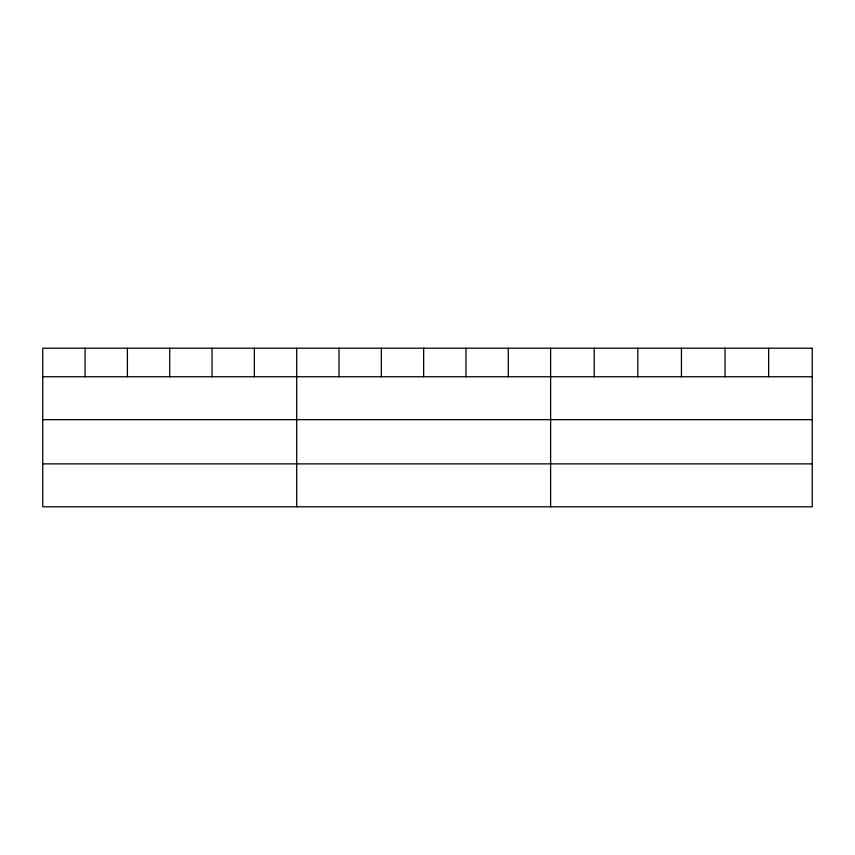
<?xml version="1.0" encoding="UTF-8"?>
<svg xmlns="http://www.w3.org/2000/svg" width="855" height="855" viewBox="0 0 855 855"><rect width="100%" height="100%" fill="white"/><g stroke="black" fill="none" stroke-linecap="round" stroke-linejoin="round"><path stroke-width="1.28" d="M42.75 376.745L812.25 376.745M42.75 419.666L812.25 419.666M42.75 463.88L812.25 463.88M768.645 348.209L768.645 376.745M725.04 348.209L725.04 376.745M681.435 348.209L681.435 376.745M637.83 348.209L637.83 376.745M594.225 348.209L594.225 376.745M550.62 348.209L550.62 506.791M508.298 348.209L508.298 376.745M465.975 348.209L465.975 376.745M423.653 348.209L423.653 376.745M381.33 348.209L381.33 376.745M339.007 348.209L339.007 376.745M296.685 348.209L296.685 506.791M254.363 348.209L254.363 376.745M212.04 348.209L212.04 376.745M169.718 348.209L169.718 376.745M127.395 348.209L127.395 376.745M85.073 348.209L85.073 376.745M812.25 348.209L42.75 348.209L42.75 506.791L812.25 506.791L812.25 348.209"/></g></svg>
